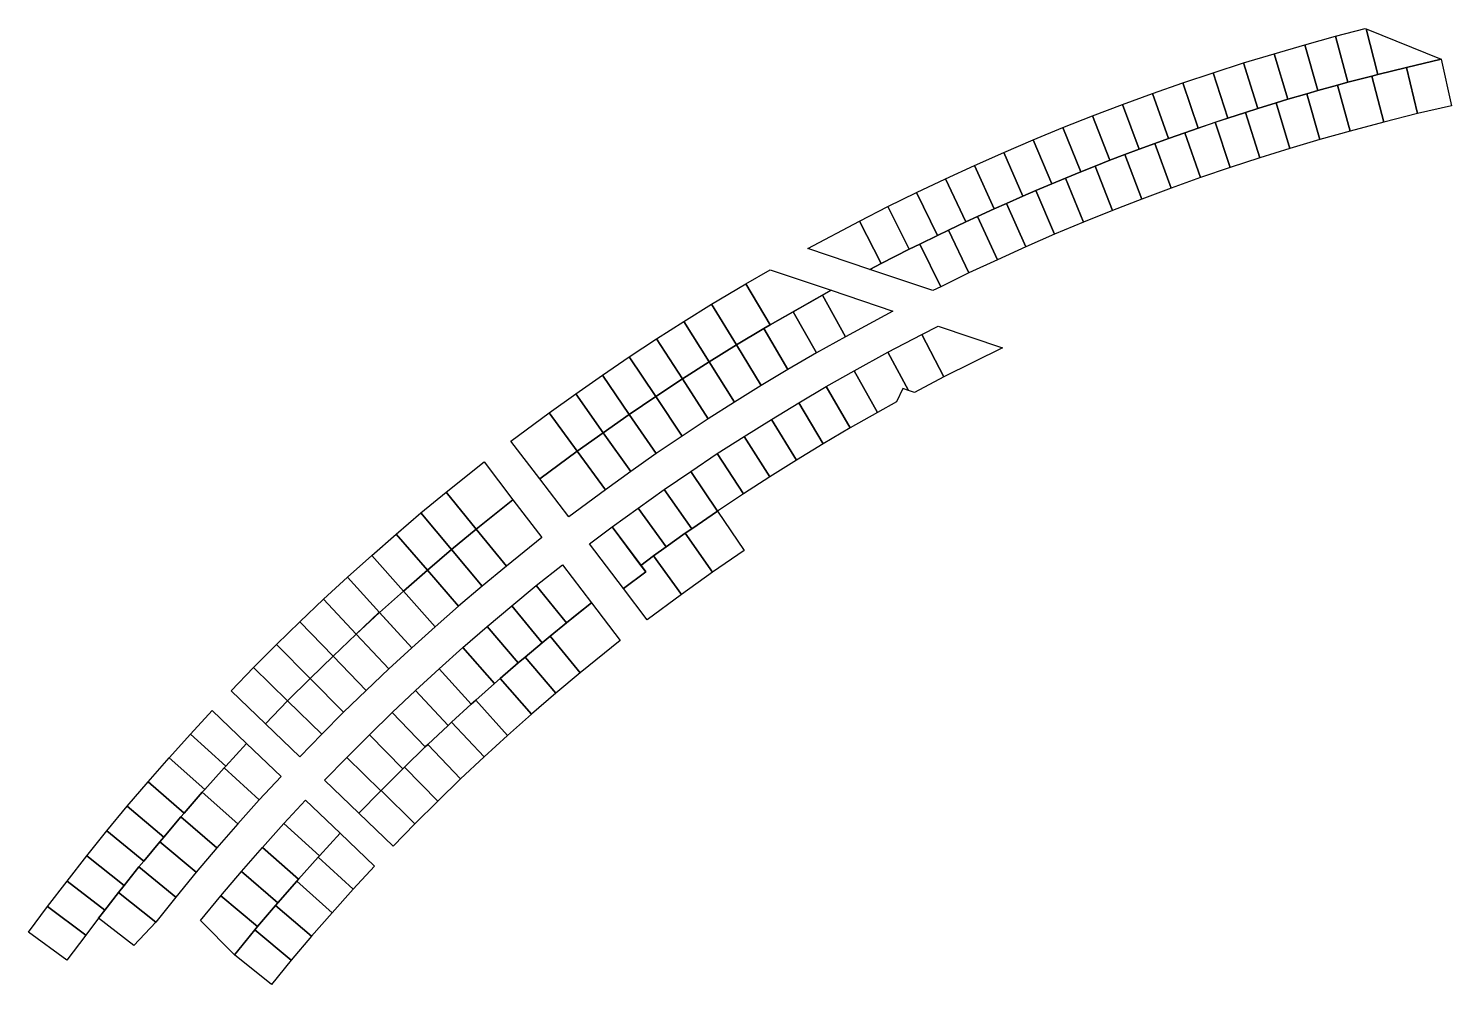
# Model space of a CAD drawing. Header units: millimetres. Extents: x 398 to 1443, y 1570 to 2272.
import ezdxf

# ---------------------------------------------------------------- set-up
doc = ezdxf.new("R2010")
doc.units = ezdxf.units.MM
doc.layers.add('Участки_зона_Ж_1_1_18_08_034001_7586', color=18, linetype='Continuous', true_color=0x000000)

msp = doc.modelspace()

# ---------------------------------------------------------------- linework, layer by layer
at = {"layer": 'Участки_зона_Ж_1_1_18_08_034001_7586'}
for points in [[(1357.5, 2266.6), (1379.4, 2272.3), (1380, 2272), (1388.6, 2238.5), (1384.3, 2237.4), (1366.6, 2232.8)], [(1380, 2272), (1435.1, 2249.7), (1409.7, 2243.6), (1388.6, 2238.5)], [(1312.6, 2253.8), (1335.1, 2260.4), (1344.7, 2226.7), (1336.4, 2224.3), (1322.6, 2220.3)], [(1335.1, 2260.4), (1357.5, 2266.6), (1366.6, 2232.8), (1359, 2230.7), (1344.7, 2226.7)], [(1267.7, 2239.8), (1290.1, 2247), (1300.5, 2213.5), (1291.5, 2210.6), (1278.6, 2206.5)], [(1290.1, 2247), (1312.6, 2253.8), (1322.6, 2220.3), (1313.9, 2217.6), (1300.5, 2213.5)], [(1409.7, 2243.6), (1435.1, 2249.7), (1442.8, 2215.6), (1417.8, 2209.8)], [(1245.4, 2232.3), (1267.7, 2239.8), (1278.6, 2206.5), (1256.8, 2199.2)], [(1359, 2230.7), (1366.6, 2232.8), (1384.3, 2237.4), (1393, 2203.6), (1368.3, 2197)], [(1384.3, 2237.4), (1388.6, 2238.5), (1409.7, 2243.6), (1417.8, 2209.8), (1393, 2203.6)], [(1223.2, 2224.6), (1245.4, 2232.3), (1256.8, 2199.2), (1247, 2195.8), (1235, 2191.6)], [(1336.4, 2224.3), (1344.7, 2226.7), (1359, 2230.7), (1368.3, 2197), (1346.1, 2190.7)], [(1179.2, 2208.1), (1201.2, 2216.5), (1213.4, 2183.7), (1202.9, 2179.7), (1191.9, 2175.5)], [(1201.2, 2216.5), (1223.2, 2224.6), (1235, 2191.6), (1224.9, 2187.9), (1213.4, 2183.7)], [(1291.5, 2210.6), (1300.5, 2213.5), (1313.9, 2217.6), (1324.1, 2184.2), (1302.1, 2177.4)], [(1313.9, 2217.6), (1322.6, 2220.3), (1336.4, 2224.3), (1346.1, 2190.7), (1324.1, 2184.2)], [(1157.4, 2199.5), (1179.2, 2208.1), (1191.9, 2175.5), (1181, 2171.2), (1170.5, 2167)], [(1269.2, 2203.4), (1278.6, 2206.5), (1291.5, 2210.6), (1302.1, 2177.4), (1280.3, 2170.2)], [(1135.6, 2190.6), (1157.4, 2199.5), (1170.5, 2167), (1159.2, 2162.4), (1149.2, 2158.3)], [(1224.9, 2187.9), (1235, 2191.6), (1247, 2195.8), (1258.5, 2162.8), (1236.8, 2155)], [(1247, 2195.8), (1256.8, 2199.2), (1269.2, 2203.4), (1280.3, 2170.2), (1258.5, 2162.8)], [(1114, 2181.3), (1135.6, 2190.6), (1149.2, 2158.3), (1137.6, 2153.3), (1128, 2149.2)], [(1202.9, 2179.7), (1213.4, 2183.7), (1224.9, 2187.9), (1236.8, 2155), (1215.3, 2147)], [(1092.5, 2171.8), (1114, 2181.3), (1128, 2149.2), (1116, 2143.9), (1106.9, 2139.9)], [(1181, 2171.2), (1191.9, 2175.5), (1202.9, 2179.7), (1215.3, 2147), (1193.8, 2138.7)], [(1071.2, 2162), (1092.5, 2171.8), (1106.9, 2139.9), (1094.7, 2134.3), (1086, 2130.3)], [(1159.2, 2162.4), (1170.5, 2167), (1181, 2171.2), (1193.8, 2138.7), (1172.5, 2130.1)], [(1049.9, 2151.9), (1071.2, 2162), (1086, 2130.3), (1073.4, 2124.3), (1065.2, 2120.4)], [(1116, 2143.9), (1128, 2149.2), (1137.6, 2153.3), (1151.3, 2121.2), (1130.2, 2112)], [(1137.6, 2153.3), (1149.2, 2158.3), (1159.2, 2162.4), (1172.5, 2130.1), (1151.3, 2121.2)], [(1028.9, 2141.5), (1049.9, 2151.9), (1065.2, 2120.4), (1052.3, 2114), (1044.5, 2110.2)], [(1094.7, 2134.3), (1106.9, 2139.9), (1116, 2143.9), (1130.2, 2112), (1109.3, 2102.5)], [(1007.9, 2130.9), (1028.9, 2141.5), (1044.5, 2110.2), (1024, 2099.8)], [(1073.4, 2124.3), (1086, 2130.3), (1094.7, 2134.3), (1109.3, 2102.5), (1088.4, 2092.8)], [(970, 2110.7), (1007.9, 2130.9), (1024, 2099.8), (1015.5, 2095.4)], [(1052.3, 2114), (1065.2, 2120.4), (1073.4, 2124.3), (1088.4, 2092.8), (1067.8, 2082.7)], [(1015.5, 2095.4), (1024, 2099.8), (1044.5, 2110.2), (1052.3, 2114), (1067.8, 2082.7), (1061.9, 2079.8)], [(924.6, 2084.9), (942.3, 2095.2), (987.1, 2080.1), (942.3, 2054.7)], [(899.4, 2069.8), (924.6, 2084.9), (942.3, 2054.7), (937.8, 2052), (917.6, 2039.9)], [(987.1, 2080.1), (1032.6, 2064.8), (997.7, 2046), (980.8, 2076.5)], [(879, 2057.2), (899.4, 2069.8), (917.6, 2039.9), (897.7, 2027.6)], [(959.2, 2064.3), (980.8, 2076.5), (997.7, 2046), (976.5, 2034.1)], [(937.8, 2052), (942.3, 2054.7), (959.2, 2064.3), (976.5, 2034.1), (955.5, 2021.9)], [(858.9, 2044.3), (879, 2057.2), (897.7, 2027.6), (878, 2015)], [(935.8, 2010.1), (917.6, 2039.9), (937.8, 2052), (955.5, 2021.9)], [(1053.9, 2047.7), (1065.7, 2053.7), (1113, 2037.9), (1070, 2016.5)], [(838.9, 2031.2), (858.9, 2044.3), (878, 2015), (858.4, 2002.1)], [(897.7, 2027.6), (917.6, 2039.9), (935.8, 2010.1), (916.3, 1998)], [(1028.9, 2034.6), (1053.9, 2047.7), (1070, 2016.5), (1048.3, 2005.1), (1043.9, 2006.6)], [(819.2, 2017.8), (838.9, 2031.2), (858.4, 2002.1), (839, 1988.9)], [(878, 2015), (897.7, 2027.6), (916.3, 1998), (897, 1985.6)], [(1004.1, 2021), (1028.9, 2034.6), (1043.9, 2006.6), (1039.9, 2007.9), (1035.3, 1998.1), (1021.2, 1990.3)], [(799.6, 2004.1), (819.2, 2017.8), (839, 1988.9), (819.8, 1975.5)], [(983.6, 2009.4), (1004.1, 2021), (1021.2, 1990.3), (1001.2, 1979)], [(858.4, 2002.1), (878, 2015), (897, 1985.6), (877.8, 1973)], [(963.4, 1997.5), (983.6, 2009.4), (1001.2, 1979), (981.4, 1967.3)], [(780.2, 1990.2), (799.6, 2004.1), (819.8, 1975.5), (800.8, 1961.9)], [(839, 1988.9), (858.4, 2002.1), (877.8, 1973), (858.8, 1960.1)], [(943.3, 1985.3), (963.4, 1997.5), (981.4, 1967.3), (961.7, 1955.4)], [(752.1, 1969.4), (780.2, 1990.2), (800.8, 1961.9), (773.3, 1941.6)], [(819.8, 1975.5), (839, 1988.9), (858.8, 1960.1), (840, 1947)], [(800.8, 1961.9), (819.8, 1975.5), (840, 1947), (821.4, 1933.6)], [(923.4, 1972.8), (943.3, 1985.3), (961.7, 1955.4), (942.2, 1943.2)], [(903.6, 1960.1), (923.4, 1972.8), (942.2, 1943.2), (922.9, 1930.7)], [(704.5, 1931.8), (732.3, 1954.2), (753.5, 1926.3), (726.6, 1904.7)], [(773.3, 1941.6), (800.8, 1961.9), (821.4, 1933.6), (794.5, 1913.8)], [(884.1, 1947.1), (903.6, 1960.1), (922.9, 1930.7), (903.7, 1918)], [(864.7, 1933.8), (884.1, 1947.1), (903.7, 1918), (884.8, 1905)], [(845.5, 1920.2), (864.7, 1933.8), (884.8, 1905), (880.1, 1901.7), (866, 1891.7)], [(686, 1916.6), (704.5, 1931.8), (726.6, 1904.7), (708.5, 1889.7)], [(726.6, 1904.7), (753.5, 1926.3), (774.7, 1898.5), (748.7, 1877.6)], [(667.8, 1901.1), (686, 1916.6), (708.5, 1889.7), (690.7, 1874.6)], [(826.5, 1906.4), (845.5, 1920.2), (866, 1891.7), (856.8, 1885), (847.4, 1878.1)], [(880.1, 1901.7), (884.8, 1905), (903.7, 1918), (923.3, 1889.1), (900.1, 1873.1)], [(708.5, 1889.7), (726.6, 1904.7), (748.7, 1877.6), (731, 1862.9)], [(809.7, 1893.8), (826.5, 1906.4), (851, 1873.3), (834.7, 1861)], [(649.8, 1885.4), (667.8, 1901.1), (690.7, 1874.6), (673.1, 1859.1)], [(856.8, 1885), (866, 1891.7), (880.1, 1901.7), (900.1, 1873.1), (877.3, 1856.8)], [(632.1, 1869.4), (649.8, 1885.4), (673.1, 1859.1), (655.6, 1843.5)], [(690.7, 1874.6), (708.5, 1889.7), (731, 1862.9), (713.5, 1848.1)], [(834.7, 1861), (851, 1873.3), (847.4, 1878.1), (856.8, 1885), (877.3, 1856.8), (852.1, 1838.2)], [(673.1, 1859.1), (690.7, 1874.6), (713.5, 1848.1), (696.3, 1833)], [(770.7, 1863.2), (789.9, 1878.5), (811.2, 1850.6), (799.5, 1841.3), (792.8, 1835.9)], [(614.5, 1853.2), (632.1, 1869.4), (655.6, 1843.5), (638.4, 1827.6)], [(752.6, 1848.3), (770.7, 1863.2), (792.8, 1835.9), (780.9, 1826.1), (775, 1821.3)], [(597.1, 1836.7), (614.5, 1853.2), (638.4, 1827.6), (621.4, 1811.5)], [(655.6, 1843.5), (673.1, 1859.1), (696.3, 1833), (679.2, 1817.6)], [(803, 1799.2), (780.9, 1826.1), (792.8, 1835.9), (811.2, 1850.6), (832.3, 1823)], [(638.4, 1827.6), (655.4, 1843.7), (679.2, 1817.6), (662.3, 1802.1)], [(734.6, 1833.2), (752.6, 1848.3), (775, 1821.3), (762.4, 1810.7), (757.4, 1806.5)], [(580, 1820), (597.1, 1836.7), (621.4, 1811.5), (604.7, 1795.1)], [(716.8, 1817.8), (734.6, 1833.2), (757.4, 1806.5), (744.2, 1795.1), (740, 1791.4)], [(563.1, 1803.1), (580, 1820), (604.7, 1795.1), (588.1, 1778.6)], [(621.4, 1811.5), (638.4, 1827.6), (662.3, 1802.1), (645.7, 1786.3)], [(785, 1784.2), (762.4, 1810.7), (775, 1821.3), (780.9, 1826.1), (803, 1799.2)], [(604.7, 1795.1), (621.4, 1811.5), (645.7, 1786.3), (629.2, 1770.3)], [(699.3, 1802.1), (716.8, 1817.8), (740, 1791.4), (726.3, 1779.1), (722.9, 1776.1)], [(744.2, 1795.1), (757.4, 1806.5), (762.4, 1810.7), (785, 1784.2), (767.2, 1768.8)], [(546.5, 1786), (563.1, 1803.1), (588.1, 1778.6), (571.8, 1761.8)], [(682, 1786.2), (699.3, 1802.1), (722.9, 1776.1), (708.5, 1762.9), (705.9, 1760.6)], [(613.1, 1754.1), (629.2, 1770.3), (604.7, 1795.1), (588.1, 1778.6)], [(726.3, 1779.1), (740, 1791.4), (744.2, 1795.1), (767.2, 1768.8), (749.6, 1753.2)], [(571.8, 1761.8), (588.1, 1778.6), (613.1, 1754.1), (597, 1737.6)], [(664.9, 1770.1), (682, 1786.2), (705.9, 1760.6), (691.1, 1746.5), (689.2, 1744.8)], [(708.5, 1762.9), (722.9, 1776.1), (726.3, 1779.1), (749.6, 1753.2), (732.3, 1737.4)], [(516.8, 1754.2), (532.7, 1771.5), (558, 1747.2), (542.7, 1730.6)], [(648.1, 1753.7), (664.9, 1770.1), (689.2, 1744.8), (673.8, 1729.8), (672.7, 1728.7)], [(691.1, 1746.5), (705.9, 1760.6), (708.5, 1762.9), (732.3, 1737.4), (715.1, 1721.3)], [(501.1, 1736.8), (516.8, 1754.2), (542.7, 1730.6), (541.5, 1729.3), (527.3, 1713.5)], [(541.5, 1729.3), (542.7, 1730.6), (558, 1747.2), (583.3, 1723), (567.3, 1705.8)], [(631.5, 1737.1), (648.1, 1753.7), (672.7, 1728.7), (656.8, 1712.8), (656.5, 1712.5)], [(673.8, 1729.8), (689.2, 1744.8), (691.1, 1746.5), (715.1, 1721.3), (698.3, 1704.9)], [(485.6, 1719.1), (501.1, 1736.8), (527.3, 1713.5), (525.4, 1711.5), (512.1, 1696.2)], [(615.1, 1720.3), (631.5, 1737.1), (656.5, 1712.5), (640.4, 1696)], [(525.4, 1711.5), (527.3, 1713.5), (541.5, 1729.3), (567.3, 1705.8), (551.6, 1688.3)], [(681.6, 1688.3), (656.8, 1712.8), (672.7, 1728.7), (673.8, 1729.8), (698.3, 1704.9)], [(470.3, 1701.2), (485.6, 1719.1), (512.1, 1696.2), (509.7, 1693.4), (497.2, 1678.6)], [(509.7, 1693.4), (512.1, 1696.2), (525.4, 1711.5), (551.6, 1688.3), (536.2, 1670.6)], [(585.4, 1688.5), (601.3, 1705.7), (626.7, 1681.4), (611.4, 1664.8)], [(640.4, 1696), (656.5, 1712.5), (656.8, 1712.8), (681.6, 1688.3), (665.6, 1671.8)], [(455.3, 1683.1), (470.3, 1701.2), (497.2, 1678.6), (494.2, 1675.1), (482.5, 1660.9)], [(494.2, 1675.1), (497.2, 1678.6), (509.7, 1693.4), (536.2, 1670.6), (521, 1652.7)], [(440.6, 1664.8), (455.3, 1683.1), (482.5, 1660.9), (478.9, 1656.6), (468, 1643)], [(569.7, 1671), (585.4, 1688.5), (611.4, 1664.8), (610.5, 1663.8), (596, 1647.7)], [(478.9, 1656.6), (482.5, 1660.9), (494.2, 1675.1), (521, 1652.7), (506, 1634.5)], [(636.3, 1640.4), (610.5, 1663.8), (611.4, 1664.8), (626.7, 1681.4), (651.9, 1657.3)], [(426.1, 1646.3), (440.6, 1664.8), (468, 1643), (463.9, 1637.9), (453.8, 1624.9)], [(554.3, 1653.2), (569.7, 1671), (596, 1647.7), (594.8, 1646.3), (580.9, 1630.4)], [(594.8, 1646.3), (596, 1647.7), (610.5, 1663.8), (636.3, 1640.4), (620.7, 1623)], [(463.9, 1637.9), (468, 1643), (478.9, 1656.6), (506, 1634.5), (491.3, 1616.2)], [(539.1, 1635.3), (554.3, 1653.2), (580.9, 1630.4), (579.2, 1628.3), (566, 1612.8)], [(411.8, 1627.7), (426.1, 1646.3), (453.8, 1624.9), (449.2, 1618.9), (439.8, 1606.6)], [(579.2, 1628.3), (580.9, 1630.4), (594.8, 1646.3), (620.7, 1623), (605.7, 1605.7)], [(449.2, 1618.9), (453.8, 1624.9), (463.9, 1637.9), (491.3, 1616.2), (475.1, 1599)], [(524.1, 1617.2), (539.1, 1635.3), (566, 1612.8), (564, 1610.4), (549.1, 1592.2)], [(397.8, 1608.8), (411.8, 1627.7), (439.8, 1606.6), (426, 1588.1)], [(564, 1610.4), (566, 1612.8), (579.2, 1628.3), (605.7, 1605.7), (590.8, 1588.1)], [(549.1, 1592.2), (551.4, 1595), (564, 1610.4), (590.8, 1588.1), (576.3, 1570.3)]]:
    msp.add_lwpolyline(points, close=True, dxfattribs=at)

doc.saveas('drawing.dxf')
